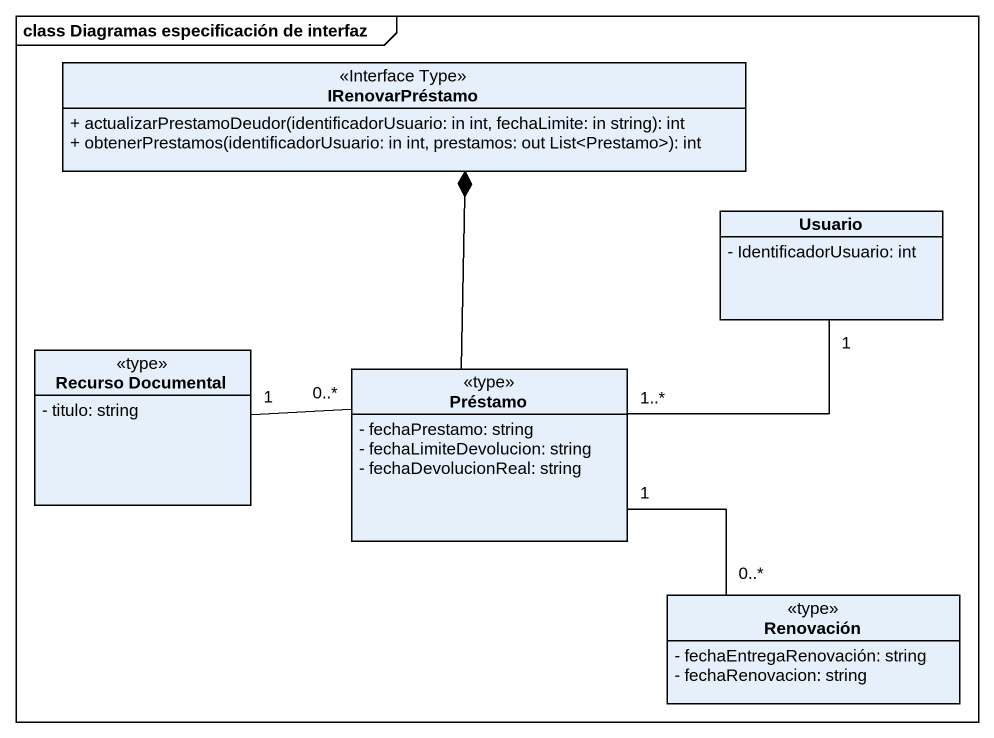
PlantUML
@startuml
mainframe class Diagramas especificación de interfaz
hide circle
hide empty members
skinparam classAttributeIconSize 0
class IRenovarPréstamo <<Interface Type>> {
  + actualizarPrestamoDeudor(identificadorUsuario: in int, fechaLimite: in string): int
  + obtenerPrestamos(identificadorUsuario: in int, prestamos: out List<Prestamo>): int
}
class Usuario {
  - IdentificadorUsuario: int
}
class "Recurso Documental" as Recurso_Documental <<type>> {
  - titulo: string
}
class Préstamo <<type>> {
  - fechaPrestamo: string
  - fechaLimiteDevolucion: string
  - fechaDevolucionReal: string
}
class Renovación <<type>> {
  - fechaEntregaRenovación: string
  - fechaRenovacion: string
}
Usuario "1" -left- "1..*" Préstamo
Recurso_Documental "1" -right- "0..*" Préstamo
Préstamo -up-* IRenovarPréstamo
Renovación "0..*" -up- "1" Préstamo
@enduml
